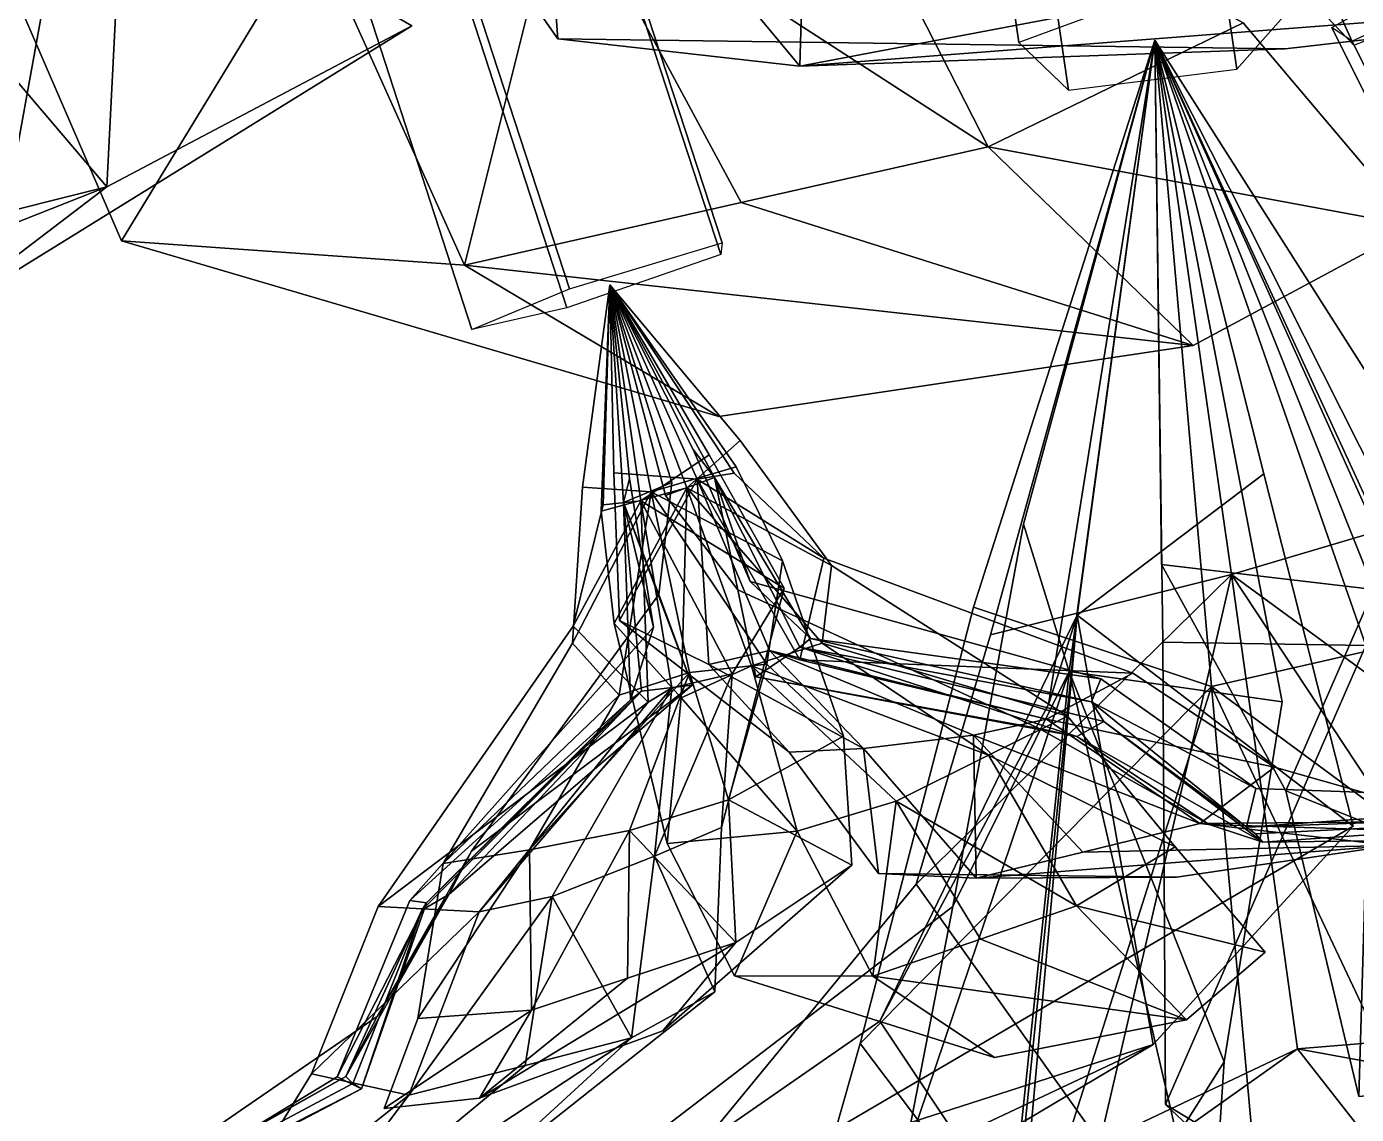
# Model space of a CAD drawing. Header units: metres. Extents: x -488 to 282, y -579 to 399.
# Drawn here: x 29.63 to 54.91, y -515.15 to -494.47 of the extents above; entities that cross this region are included whole.
import ezdxf

# ---------------------------------------------------------------- set-up
doc = ezdxf.new("R2010")
doc.units = ezdxf.units.M

msp = doc.modelspace()

# ---------------------------------------------------------------- linework, layer by layer
at = {"layer": 'coreopsi_1InfInt', "color": 3}
for points in [[(50.631, -485.4841, 54.8873), (54.8668, -494.8214, 57.1528), (57.7904, -493.6795, 56.393), (53.5546, -484.3421, 54.1275)], [(50.1214, -484.9523, 58.03157), (54.3572, -494.2897, 60.2971), (54.8668, -494.8214, 57.1528), (50.631, -485.4841, 54.8873)]]:
    msp.add_3dface(points, dxfattribs=at)
at = {"layer": 'coreopsi_1Pdcel', "color": 3}
for points in [[(49.6819, -484.0777, 60.5067), (51.104, -493.8051, 63.948), (48.4979, -494.7691, 62.3025), (47.1097, -485.2147, 58.9193)], [(51.163, -485.27, 55.6074), (52.6402, -495.2791, 59.1432), (53.683, -494.1061, 62.02787), (52.2057, -484.097, 58.492)], [(47.1097, -485.2147, 58.9193), (48.4979, -494.7691, 62.3025), (49.4419, -495.6748, 59.3499), (48.01986, -485.9473, 55.9087)], [(48.01986, -485.9473, 55.9087), (49.4419, -495.6748, 59.3499), (52.6402, -495.2791, 59.1432), (51.163, -485.27, 55.6074)], [(39.603, -488.9185, 50.6318), (42.8282, -498.8008, 49.9772), (39.9032, -499.8149, 50.8964), (36.5962, -489.6421, 51.5615)], [(36.7253, -489.5714, 46.3082), (39.9505, -499.4536, 45.6537), (42.8572, -498.5787, 46.7556), (39.6824, -488.8751, 47.4036)], [(39.6824, -488.8751, 47.4036), (42.8572, -498.5787, 46.7556), (42.8282, -498.8008, 49.9772), (39.603, -488.9185, 50.6318)], [(34.7909, -490.0516, 48.8491), (38.09791, -500.2245, 48.184), (39.9505, -499.4536, 45.6537), (36.7253, -489.5714, 46.3082)], [(36.5962, -489.6421, 51.5615), (39.9032, -499.8149, 50.8964), (38.09791, -500.2245, 48.184), (34.7909, -490.0516, 48.8491)], [(57.1145, -492.9835, 61.5312), (61.7648, -502.3048, 62.8534), (59.09964, -503.8043, 61.6565), (54.4493, -494.4829, 60.3342)], [(54.8308, -494.7459, 57.1383), (59.4812, -504.0673, 58.4605), (62.3261, -502.7602, 57.6691), (57.6758, -493.4389, 56.3468)], [(54.4493, -494.4829, 60.3342), (59.09964, -503.8043, 61.6565), (59.4812, -504.0673, 58.4605), (54.8308, -494.7459, 57.1383)]]:
    msp.add_3dface(points, dxfattribs=at)
at = {"layer": 'coreopsi_1Petal1', "color": 3}
for points in [[(44.5153, -488.8236, 14.4686), (39.3129, -489.1726, 12.00201), (44.3342, -495.2168, 6.972)], [(44.5153, -488.8236, 14.4686), (44.3342, -495.2168, 6.972), (39.3129, -489.1726, 12.00201)], [(44.5153, -488.8236, 14.4686), (44.3342, -495.2168, 6.972), (49.3948, -494.2649, 9.4955)], [(44.5153, -488.8236, 14.4686), (49.3948, -494.2649, 9.4955), (44.3342, -495.2168, 6.972)], [(35.8089, -489.1042, 9.3448), (39.7277, -494.6983, 3.5963), (39.3129, -489.1726, 12.00201)], [(35.8089, -489.1042, 9.3448), (39.3129, -489.1726, 12.00201), (39.7277, -494.6983, 3.5963)], [(39.3129, -489.1726, 12.00201), (39.7277, -494.6983, 3.5963), (44.3342, -495.2168, 6.972)], [(39.3129, -489.1726, 12.00201), (44.3342, -495.2168, 6.972), (39.7277, -494.6983, 3.5963)], [(39.8276, -491.5163, 46.4624), (44.3883, -489.849, 43.3494), (47.9118, -496.7535, 48.5414)], [(39.8276, -491.5163, 46.4624), (47.9118, -496.7535, 48.5414), (44.3883, -489.849, 43.3494)], [(44.3883, -489.849, 43.3494), (52.7637, -494.3936, 46.5988), (47.9118, -496.7535, 48.5414)], [(44.3883, -489.849, 43.3494), (47.9118, -496.7535, 48.5414), (52.7637, -494.3936, 46.5988)], [(31.1522, -497.5152, 2.3435), (31.4731, -491.2806, 10.4116), (26.697, -492.2815, 11.5668)], [(31.1522, -497.5152, 2.3435), (26.697, -492.2815, 11.5668), (31.4731, -491.2806, 10.4116)], [(31.1522, -497.5152, 2.3435), (36.9529, -494.4511, 1.5192), (31.4731, -491.2806, 10.4116)], [(31.1522, -497.5152, 2.3435), (31.4731, -491.2806, 10.4116), (36.9529, -494.4511, 1.5192)], [(37.9533, -499.0008, 54.9935), (35.06373, -492.5769, 47.6144), (39.8276, -491.5163, 46.4624)], [(37.9533, -499.0008, 54.9935), (39.8276, -491.5163, 46.4624), (35.06373, -492.5769, 47.6144)], [(43.217, -497.8136, 51.659), (37.9533, -499.0008, 54.9935), (39.8276, -491.5163, 46.4624)], [(43.217, -497.8136, 51.659), (39.8276, -491.5163, 46.4624), (37.9533, -499.0008, 54.9935)], [(39.8276, -491.5163, 46.4624), (47.9118, -496.7535, 48.5414), (43.217, -497.8136, 51.659)], [(39.8276, -491.5163, 46.4624), (43.217, -497.8136, 51.659), (47.9118, -496.7535, 48.5414)], [(25.9127, -498.8219, 5.6714), (31.1522, -497.5152, 2.3435), (26.697, -492.2815, 11.5668)], [(25.9127, -498.8219, 5.6714), (26.697, -492.2815, 11.5668), (31.1522, -497.5152, 2.3435)], [(30.2465, -492.3812, 48.8103), (28.9328, -499.6248, 53.8601), (26.9892, -493.5287, 46.08702)], [(30.2465, -492.3812, 48.8103), (26.9892, -493.5287, 46.08702), (28.9328, -499.6248, 53.8601)], [(35.06373, -492.5769, 47.6144), (31.4366, -498.5365, 56.00986), (28.8937, -492.6774, 49.2091)], [(35.06373, -492.5769, 47.6144), (28.8937, -492.6774, 49.2091), (31.4366, -498.5365, 56.00986)], [(37.9533, -499.0008, 54.9935), (31.4366, -498.5365, 56.00986), (35.06373, -492.5769, 47.6144)], [(37.9533, -499.0008, 54.9935), (35.06373, -492.5769, 47.6144), (31.4366, -498.5365, 56.00986)], [(44.3342, -495.2168, 6.972), (53.5615, -494.8877, -7.5169), (63.6664, -493.7216, -8.2911)], [(44.3342, -495.2168, 6.972), (63.6664, -493.7216, -8.2911), (53.5615, -494.8877, -7.5169)], [(49.3948, -494.2649, 9.4955), (44.3342, -495.2168, 6.972), (63.6664, -493.7216, -8.2911)], [(49.3948, -494.2649, 9.4955), (63.6664, -493.7216, -8.2911), (44.3342, -495.2168, 6.972)], [(31.1522, -497.5152, 2.3435), (27.465, -500.3227, -14.3286), (36.9529, -494.4511, 1.5192)], [(31.1522, -497.5152, 2.3435), (36.9529, -494.4511, 1.5192), (27.465, -500.3227, -14.3286)], [(52.7637, -494.3936, 46.5988), (56.03147, -498.2579, 63.6077), (47.9118, -496.7535, 48.5414)], [(52.7637, -494.3936, 46.5988), (47.9118, -496.7535, 48.5414), (56.03147, -498.2579, 63.6077)], [(39.7277, -494.6983, 3.5963), (53.5615, -494.8877, -7.5169), (44.3342, -495.2168, 6.972)], [(39.7277, -494.6983, 3.5963), (44.3342, -495.2168, 6.972), (53.5615, -494.8877, -7.5169)], [(51.08426, -494.7267, 61.3503), (47.6344, -505.5047, 63.3966), (52.1588, -507.0084, 62.00895)], [(51.08426, -494.7267, 61.3503), (52.1588, -507.0084, 62.00895), (47.6344, -505.5047, 63.3966)], [(52.5417, -504.882, 68.2186), (47.9584, -506.0286, 66.5168), (51.08426, -494.7267, 61.3503)], [(52.5417, -504.882, 68.2186), (51.08426, -494.7267, 61.3503), (47.9584, -506.0286, 66.5168)], [(51.08426, -494.7267, 61.3503), (48.5814, -503.9274, 67.7796), (49.4529, -506.7232, 63.7694)], [(51.08426, -494.7267, 61.3503), (49.4529, -506.7232, 63.7694), (48.5814, -503.9274, 67.7796)], [(49.6054, -505.6559, 66.8996), (49.06073, -507.351, 62.2041), (51.08426, -494.7267, 61.3503)], [(49.6054, -505.6559, 66.8996), (51.08426, -494.7267, 61.3503), (49.06073, -507.351, 62.2041)], [(49.4529, -506.7232, 63.7694), (53.5052, -507.3003, 60.8601), (51.08426, -494.7267, 61.3503)], [(49.4529, -506.7232, 63.7694), (51.08426, -494.7267, 61.3503), (53.5052, -507.3003, 60.8601)], [(51.08426, -494.7267, 61.3503), (53.1556, -502.9689, 69.09822), (49.6054, -505.6559, 66.8996)], [(51.08426, -494.7267, 61.3503), (49.6054, -505.6559, 66.8996), (53.1556, -502.9689, 69.09822)], [(52.1588, -507.0084, 62.00895), (56.7539, -505.9656, 63.7456), (51.08426, -494.7267, 61.3503)], [(52.1588, -507.0084, 62.00895), (51.08426, -494.7267, 61.3503), (56.7539, -505.9656, 63.7456)], [(51.08426, -494.7267, 61.3503), (51.2343, -506.1688, 60.2059), (55.0952, -506.2345, 63.3279)], [(51.08426, -494.7267, 61.3503), (55.0952, -506.2345, 63.3279), (51.2343, -506.1688, 60.2059)], [(55.0952, -506.2345, 63.3279), (55.6516, -504.6433, 68.05836), (51.08426, -494.7267, 61.3503)], [(55.0952, -506.2345, 63.3279), (51.08426, -494.7267, 61.3503), (55.6516, -504.6433, 68.05836)], [(51.08426, -494.7267, 61.3503), (55.8085, -505.2102, 61.5245), (55.2476, -505.1672, 66.4582)], [(51.08426, -494.7267, 61.3503), (55.2476, -505.1672, 66.4582), (55.8085, -505.2102, 61.5245)], [(55.2476, -505.1672, 66.4582), (51.207, -504.694, 69.4023), (51.08426, -494.7267, 61.3503)], [(55.2476, -505.1672, 66.4582), (51.08426, -494.7267, 61.3503), (51.207, -504.694, 69.4023)], [(51.08426, -494.7267, 61.3503), (56.7555, -503.633, 65.9075), (52.5417, -504.882, 68.2186)], [(51.08426, -494.7267, 61.3503), (52.5417, -504.882, 68.2186), (56.7555, -503.633, 65.9075)], [(43.217, -497.8136, 51.659), (47.9118, -496.7535, 48.5414), (51.8123, -500.5309, 72.6133)], [(43.217, -497.8136, 51.659), (51.8123, -500.5309, 72.6133), (47.9118, -496.7535, 48.5414)], [(47.9118, -496.7535, 48.5414), (56.03147, -498.2579, 63.6077), (51.8123, -500.5309, 72.6133)], [(47.9118, -496.7535, 48.5414), (51.8123, -500.5309, 72.6133), (56.03147, -498.2579, 63.6077)], [(18.6083, -502.4657, -15.629), (27.465, -500.3227, -14.3286), (31.1522, -497.5152, 2.3435)], [(18.6083, -502.4657, -15.629), (31.1522, -497.5152, 2.3435), (27.465, -500.3227, -14.3286)], [(18.6083, -502.4657, -15.629), (31.1522, -497.5152, 2.3435), (25.9127, -498.8219, 5.6714)], [(18.6083, -502.4657, -15.629), (25.9127, -498.8219, 5.6714), (31.1522, -497.5152, 2.3435)], [(51.8123, -500.5309, 72.6133), (37.9533, -499.0008, 54.9935), (43.217, -497.8136, 51.659)], [(51.8123, -500.5309, 72.6133), (43.217, -497.8136, 51.659), (37.9533, -499.0008, 54.9935)], [(37.9533, -499.0008, 54.9935), (42.7937, -501.8761, 71.3564), (31.4366, -498.5365, 56.00986)], [(37.9533, -499.0008, 54.9935), (31.4366, -498.5365, 56.00986), (42.7937, -501.8761, 71.3564)], [(51.8123, -500.5309, 72.6133), (42.7937, -501.8761, 71.3564), (37.9533, -499.0008, 54.9935)], [(51.8123, -500.5309, 72.6133), (37.9533, -499.0008, 54.9935), (42.7937, -501.8761, 71.3564)], [(40.7184, -499.3778, 48.2999), (40.2007, -503.2233, 48.2274), (41.5037, -503.3125, 47.1776)], [(40.7184, -499.3778, 48.2999), (41.5037, -503.3125, 47.1776), (40.2007, -503.2233, 48.2274)], [(42.1813, -503.2374, 48.8672), (40.5512, -503.6779, 48.7235), (40.7184, -499.3778, 48.2999)], [(42.1813, -503.2374, 48.8672), (40.7184, -499.3778, 48.2999), (40.5512, -503.6779, 48.7235)], [(41.3071, -503.4798, 48.7304), (40.5948, -503.5565, 47.1946), (40.7184, -499.3778, 48.2999)], [(41.3071, -503.4798, 48.7304), (40.7184, -499.3778, 48.2999), (40.5948, -503.5565, 47.1946)], [(40.7184, -499.3778, 48.2999), (43.1981, -502.3346, 47.888), (42.1813, -503.2374, 48.8672)], [(40.7184, -499.3778, 48.2999), (42.1813, -503.2374, 48.8672), (43.1981, -502.3346, 47.888)], [(40.7184, -499.3778, 48.2999), (42.6061, -502.6081, 49.3309), (41.3071, -503.4798, 48.7304)], [(40.7184, -499.3778, 48.2999), (41.3071, -503.4798, 48.7304), (42.6061, -502.6081, 49.3309)], [(40.7184, -499.3778, 48.2999), (41.09453, -503.0549, 49.4826), (40.9759, -503.5145, 47.8755)], [(40.7184, -499.3778, 48.2999), (40.9759, -503.5145, 47.8755), (41.09453, -503.0549, 49.4826)], [(40.9759, -503.5145, 47.8755), (41.8985, -503.1315, 46.5066), (40.7184, -499.3778, 48.2999)], [(40.9759, -503.5145, 47.8755), (40.7184, -499.3778, 48.2999), (41.8985, -503.1315, 46.5066)], [(41.5037, -503.3125, 47.1776), (43.1235, -502.8364, 47.3238), (40.7184, -499.3778, 48.2999)], [(41.5037, -503.3125, 47.1776), (40.7184, -499.3778, 48.2999), (43.1235, -502.8364, 47.3238)], [(40.7184, -499.3778, 48.2999), (40.7928, -502.9498, 46.7844), (42.3779, -503.0701, 47.3144)], [(40.7184, -499.3778, 48.2999), (42.3779, -503.0701, 47.3144), (40.7928, -502.9498, 46.7844)], [(42.3779, -503.0701, 47.3144), (43.08001, -502.9578, 48.8526), (40.7184, -499.3778, 48.2999)], [(42.3779, -503.0701, 47.3144), (40.7184, -499.3778, 48.2999), (43.08001, -502.9578, 48.8526)], [(40.7184, -499.3778, 48.2999), (42.3044, -502.503, 46.6328), (42.7091, -503.0355, 48.1692)], [(40.7184, -499.3778, 48.2999), (42.7091, -503.0355, 48.1692), (42.3044, -502.503, 46.6328)], [(42.7091, -503.0355, 48.1692), (41.7762, -503.3828, 49.5407), (40.7184, -499.3778, 48.2999)], [(42.7091, -503.0355, 48.1692), (40.7184, -499.3778, 48.2999), (41.7762, -503.3828, 49.5407)], [(43.1981, -502.3346, 47.888), (44.9319, -504.7111, 47.4972), (42.1813, -503.2374, 48.8672)], [(43.1981, -502.3346, 47.888), (42.1813, -503.2374, 48.8672), (44.9319, -504.7111, 47.4972)], [(42.6061, -502.6081, 49.3309), (44.03587, -505.1418, 49.9163), (41.3071, -503.4798, 48.7304)], [(42.6061, -502.6081, 49.3309), (41.3071, -503.4798, 48.7304), (44.03587, -505.1418, 49.9163)], [(42.3044, -502.503, 46.6328), (43.3876, -505.0127, 45.4776), (42.7091, -503.0355, 48.1692)], [(42.3044, -502.503, 46.6328), (42.7091, -503.0355, 48.1692), (43.3876, -505.0127, 45.4776)], [(41.5037, -503.3125, 47.1776), (44.00335, -504.6229, 46.01467), (43.1235, -502.8364, 47.3238)], [(41.5037, -503.3125, 47.1776), (43.1235, -502.8364, 47.3238), (44.00335, -504.6229, 46.01467)], [(40.7928, -502.9498, 46.7844), (40.9026, -505.7538, 45.819), (42.3779, -503.0701, 47.3144)], [(40.7928, -502.9498, 46.7844), (42.3779, -503.0701, 47.3144), (40.9026, -505.7538, 45.819)], [(42.3779, -503.0701, 47.3144), (40.9026, -505.7538, 45.819), (42.6024, -506.5912, 45.6022)], [(42.3779, -503.0701, 47.3144), (42.6024, -506.5912, 45.6022), (40.9026, -505.7538, 45.819)], [(41.09453, -503.0549, 49.4826), (41.5509, -505.8829, 50.2577), (40.9759, -503.5145, 47.8755)], [(41.09453, -503.0549, 49.4826), (40.9759, -503.5145, 47.8755), (41.5509, -505.8829, 50.2577)], [(40.9759, -503.5145, 47.8755), (41.6538, -505.2615, 45.466), (41.8985, -503.1315, 46.5066)], [(40.9759, -503.5145, 47.8755), (41.8985, -503.1315, 46.5066), (41.6538, -505.2615, 45.466)], [(42.7091, -503.0355, 48.1692), (43.1519, -505.1737, 50.3021), (41.7762, -503.3828, 49.5407)], [(42.7091, -503.0355, 48.1692), (41.7762, -503.3828, 49.5407), (43.1519, -505.1737, 50.3021)], [(42.3779, -503.0701, 47.3144), (44.7862, -504.5698, 48.4406), (43.08001, -502.9578, 48.8526)], [(42.3779, -503.0701, 47.3144), (43.08001, -502.9578, 48.8526), (44.7862, -504.5698, 48.4406)], [(42.3779, -503.0701, 47.3144), (42.6024, -506.5912, 45.6022), (43.7549, -506.3263, 46.5504)], [(42.3779, -503.0701, 47.3144), (43.7549, -506.3263, 46.5504), (42.6024, -506.5912, 45.6022)], [(43.7549, -506.3263, 46.5504), (44.331, -506.5016, 47.9182), (42.3779, -503.0701, 47.3144)], [(43.7549, -506.3263, 46.5504), (42.3779, -503.0701, 47.3144), (44.331, -506.5016, 47.9182)], [(44.331, -506.5016, 47.9182), (44.7862, -504.5698, 48.4406), (42.3779, -503.0701, 47.3144)], [(44.331, -506.5016, 47.9182), (42.3779, -503.0701, 47.3144), (44.7862, -504.5698, 48.4406)], [(42.7091, -503.0355, 48.1692), (44.537, -506.1002, 46.5425), (44.3299, -506.2661, 48.03483)], [(42.7091, -503.0355, 48.1692), (44.3299, -506.2661, 48.03483), (44.537, -506.1002, 46.5425)], [(42.7091, -503.0355, 48.1692), (43.3876, -505.0127, 45.4776), (44.537, -506.1002, 46.5425)], [(42.7091, -503.0355, 48.1692), (44.537, -506.1002, 46.5425), (43.3876, -505.0127, 45.4776)], [(44.3299, -506.2661, 48.03483), (43.4955, -506.8295, 49.1393), (42.7091, -503.0355, 48.1692)], [(44.3299, -506.2661, 48.03483), (42.7091, -503.0355, 48.1692), (43.4955, -506.8295, 49.1393)], [(43.4955, -506.8295, 49.1393), (43.1519, -505.1737, 50.3021), (42.7091, -503.0355, 48.1692)], [(43.4955, -506.8295, 49.1393), (42.7091, -503.0355, 48.1692), (43.1519, -505.1737, 50.3021)], [(53.1556, -502.9689, 69.09822), (54.8526, -509.6646, 74.5409), (49.6054, -505.6559, 66.8996)], [(53.1556, -502.9689, 69.09822), (49.6054, -505.6559, 66.8996), (54.8526, -509.6646, 74.5409)], [(40.2007, -503.2233, 48.2274), (40.00658, -506.1845, 48.2381), (41.5037, -503.3125, 47.1776)], [(40.2007, -503.2233, 48.2274), (41.5037, -503.3125, 47.1776), (40.00658, -506.1845, 48.2381)], [(41.5037, -503.3125, 47.1776), (40.00658, -506.1845, 48.2381), (40.8938, -507.1743, 46.8705)], [(41.5037, -503.3125, 47.1776), (40.8938, -507.1743, 46.8705), (40.00658, -506.1845, 48.2381)], [(42.1813, -503.2374, 48.8672), (40.8024, -505.8123, 49.7535), (40.5512, -503.6779, 48.7235)], [(42.1813, -503.2374, 48.8672), (40.5512, -503.6779, 48.7235), (40.8024, -505.8123, 49.7535)], [(42.07484, -507.2285, 48.987), (40.8024, -505.8123, 49.7535), (42.1813, -503.2374, 48.8672)], [(42.07484, -507.2285, 48.987), (42.1813, -503.2374, 48.8672), (40.8024, -505.8123, 49.7535)], [(41.5037, -503.3125, 47.1776), (40.8938, -507.1743, 46.8705), (42.237, -506.7472, 46.3129)], [(41.5037, -503.3125, 47.1776), (42.237, -506.7472, 46.3129), (40.8938, -507.1743, 46.8705)], [(42.237, -506.7472, 46.3129), (43.705, -506.584, 46.5406), (41.5037, -503.3125, 47.1776)], [(42.237, -506.7472, 46.3129), (41.5037, -503.3125, 47.1776), (43.705, -506.584, 46.5406)], [(43.705, -506.584, 46.5406), (44.00335, -504.6229, 46.01467), (41.5037, -503.3125, 47.1776)], [(43.705, -506.584, 46.5406), (41.5037, -503.3125, 47.1776), (44.00335, -504.6229, 46.01467)], [(43.4135, -506.6168, 49.2467), (42.07484, -507.2285, 48.987), (42.1813, -503.2374, 48.8672)], [(43.4135, -506.6168, 49.2467), (42.1813, -503.2374, 48.8672), (42.07484, -507.2285, 48.987)], [(42.1813, -503.2374, 48.8672), (44.7566, -506.1897, 48.6891), (43.4135, -506.6168, 49.2467)], [(42.1813, -503.2374, 48.8672), (43.4135, -506.6168, 49.2467), (44.7566, -506.1897, 48.6891)], [(42.1813, -503.2374, 48.8672), (44.9319, -504.7111, 47.4972), (44.7566, -506.1897, 48.6891)], [(42.1813, -503.2374, 48.8672), (44.7566, -506.1897, 48.6891), (44.9319, -504.7111, 47.4972)], [(41.3071, -503.4798, 48.7304), (40.01948, -505.8654, 47.3275), (40.5948, -503.5565, 47.1946)], [(41.3071, -503.4798, 48.7304), (40.5948, -503.5565, 47.1946), (40.01948, -505.8654, 47.3275)], [(41.4487, -507.3109, 47.6094), (40.01948, -505.8654, 47.3275), (41.3071, -503.4798, 48.7304)], [(41.4487, -507.3109, 47.6094), (41.3071, -503.4798, 48.7304), (40.01948, -505.8654, 47.3275)], [(40.9759, -503.5145, 47.8755), (41.1134, -507.2638, 49.01711), (41.3205, -507.0978, 47.5248)], [(40.9759, -503.5145, 47.8755), (41.3205, -507.0978, 47.5248), (41.1134, -507.2638, 49.01711)], [(40.9759, -503.5145, 47.8755), (41.5509, -505.8829, 50.2577), (41.1134, -507.2638, 49.01711)], [(40.9759, -503.5145, 47.8755), (41.1134, -507.2638, 49.01711), (41.5509, -505.8829, 50.2577)], [(41.3205, -507.0978, 47.5248), (42.2843, -506.983, 46.3883), (40.9759, -503.5145, 47.8755)], [(41.3205, -507.0978, 47.5248), (40.9759, -503.5145, 47.8755), (42.2843, -506.983, 46.3883)], [(42.2843, -506.983, 46.3883), (41.6538, -505.2615, 45.466), (40.9759, -503.5145, 47.8755)], [(42.2843, -506.983, 46.3883), (40.9759, -503.5145, 47.8755), (41.6538, -505.2615, 45.466)], [(41.3071, -503.4798, 48.7304), (43.04805, -506.7728, 49.9573), (41.8955, -507.0377, 49.00918)], [(41.3071, -503.4798, 48.7304), (41.8955, -507.0377, 49.00918), (43.04805, -506.7728, 49.9573)], [(41.3071, -503.4798, 48.7304), (44.03587, -505.1418, 49.9163), (43.04805, -506.7728, 49.9573)], [(41.3071, -503.4798, 48.7304), (43.04805, -506.7728, 49.9573), (44.03587, -505.1418, 49.9163)], [(41.8955, -507.0377, 49.00918), (41.4487, -507.3109, 47.6094), (41.3071, -503.4798, 48.7304)], [(41.8955, -507.0377, 49.00918), (41.3071, -503.4798, 48.7304), (41.4487, -507.3109, 47.6094)], [(56.7555, -503.633, 65.9075), (60.657, -510.8229, 69.1353), (52.5417, -504.882, 68.2186)], [(56.7555, -503.633, 65.9075), (52.5417, -504.882, 68.2186), (60.657, -510.8229, 69.1353)], [(48.5814, -503.9274, 67.7796), (47.239, -511.1911, 72.5517), (49.4529, -506.7232, 63.7694)], [(48.5814, -503.9274, 67.7796), (49.4529, -506.7232, 63.7694), (47.239, -511.1911, 72.5517)], [(43.705, -506.584, 46.5406), (45.1637, -507.9531, 40.07886), (44.00335, -504.6229, 46.01467)], [(43.705, -506.584, 46.5406), (44.00335, -504.6229, 46.01467), (45.1637, -507.9531, 40.07886)], [(44.331, -506.5016, 47.9182), (50.6606, -506.7569, 45.5459), (44.7862, -504.5698, 48.4406)], [(44.331, -506.5016, 47.9182), (44.7862, -504.5698, 48.4406), (50.6606, -506.7569, 45.5459)], [(44.9319, -504.7111, 47.4972), (49.4198, -507.5739, 51.9946), (44.7566, -506.1897, 48.6891)], [(44.9319, -504.7111, 47.4972), (44.7566, -506.1897, 48.6891), (49.4198, -507.5739, 51.9946)], [(52.5417, -504.882, 68.2186), (46.5412, -510.7719, 71.5535), (47.9584, -506.0286, 66.5168)], [(52.5417, -504.882, 68.2186), (47.9584, -506.0286, 66.5168), (46.5412, -510.7719, 71.5535)], [(50.03669, -515.6823, 72.3632), (46.5412, -510.7719, 71.5535), (52.5417, -504.882, 68.2186)], [(50.03669, -515.6823, 72.3632), (52.5417, -504.882, 68.2186), (46.5412, -510.7719, 71.5535)], [(53.7962, -513.8976, 73.878), (50.03669, -515.6823, 72.3632), (52.5417, -504.882, 68.2186)], [(53.7962, -513.8976, 73.878), (52.5417, -504.882, 68.2186), (50.03669, -515.6823, 72.3632)], [(55.2476, -505.1672, 66.4582), (53.5701, -508.9972, 74.4791), (51.207, -504.694, 69.4023)], [(55.2476, -505.1672, 66.4582), (51.207, -504.694, 69.4023), (53.5701, -508.9972, 74.4791)], [(52.5417, -504.882, 68.2186), (58.2547, -513.529, 73.4768), (53.7962, -513.8976, 73.878)], [(52.5417, -504.882, 68.2186), (53.7962, -513.8976, 73.878), (58.2547, -513.529, 73.4768)], [(52.5417, -504.882, 68.2186), (60.657, -510.8229, 69.1353), (58.2547, -513.529, 73.4768)], [(52.5417, -504.882, 68.2186), (58.2547, -513.529, 73.4768), (60.657, -510.8229, 69.1353)], [(44.03587, -505.1418, 49.9163), (42.8425, -509.6894, 55.06027), (43.04805, -506.7728, 49.9573)], [(44.03587, -505.1418, 49.9163), (43.04805, -506.7728, 49.9573), (42.8425, -509.6894, 55.06027)], [(43.4955, -506.8295, 49.1393), (48.8812, -507.809, 53.1131), (43.1519, -505.1737, 50.3021)], [(43.4955, -506.8295, 49.1393), (43.1519, -505.1737, 50.3021), (48.8812, -507.809, 53.1131)], [(43.3876, -505.0127, 45.4776), (50.05445, -506.8684, 44.6567), (44.537, -506.1002, 46.5425)], [(43.3876, -505.0127, 45.4776), (44.537, -506.1002, 46.5425), (50.05445, -506.8684, 44.6567)], [(54.9616, -514.8039, 73.325), (53.5701, -508.9972, 74.4791), (55.2476, -505.1672, 66.4582)], [(54.9616, -514.8039, 73.325), (55.2476, -505.1672, 66.4582), (53.5701, -508.9972, 74.4791)], [(42.2843, -506.983, 46.3883), (38.09129, -510.1384, 42.1201), (41.6538, -505.2615, 45.466)], [(42.2843, -506.983, 46.3883), (41.6538, -505.2615, 45.466), (38.09129, -510.1384, 42.1201)], [(47.6344, -505.5047, 63.3966), (45.4805, -513.8008, 65.3639), (52.1588, -507.0084, 62.00895)], [(47.6344, -505.5047, 63.3966), (52.1588, -507.0084, 62.00895), (45.4805, -513.8008, 65.3639)], [(49.6054, -505.6559, 66.8996), (45.8551, -513.372, 64.03359), (49.06073, -507.351, 62.2041)], [(49.6054, -505.6559, 66.8996), (49.06073, -507.351, 62.2041), (45.8551, -513.372, 64.03359)], [(48.5486, -517.4186, 67.6883), (45.8551, -513.372, 64.03359), (49.6054, -505.6559, 66.8996)], [(48.5486, -517.4186, 67.6883), (49.6054, -505.6559, 66.8996), (45.8551, -513.372, 64.03359)], [(48.6248, -515.2605, 71.5549), (48.5486, -517.4186, 67.6883), (49.6054, -505.6559, 66.8996)], [(48.6248, -515.2605, 71.5549), (49.6054, -505.6559, 66.8996), (48.5486, -517.4186, 67.6883)], [(49.6054, -505.6559, 66.8996), (51.05001, -513.8149, 75.04827), (48.6248, -515.2605, 71.5549)], [(49.6054, -505.6559, 66.8996), (48.6248, -515.2605, 71.5549), (51.05001, -513.8149, 75.04827)], [(49.6054, -505.6559, 66.8996), (54.8526, -509.6646, 74.5409), (51.05001, -513.8149, 75.04827)], [(49.6054, -505.6559, 66.8996), (51.05001, -513.8149, 75.04827), (54.8526, -509.6646, 74.5409)], [(41.4487, -507.3109, 47.6094), (36.3118, -511.1905, 49.6873), (40.01948, -505.8654, 47.3275)], [(41.4487, -507.3109, 47.6094), (40.01948, -505.8654, 47.3275), (36.3118, -511.1905, 49.6873)], [(41.5509, -505.8829, 50.2577), (36.918, -511.0789, 50.5765), (41.1134, -507.2638, 49.01711)], [(41.5509, -505.8829, 50.2577), (41.1134, -507.2638, 49.01711), (36.918, -511.0789, 50.5765)], [(42.07484, -507.2285, 48.987), (41.8087, -509.9943, 55.1544), (40.8024, -505.8123, 49.7535)], [(42.07484, -507.2285, 48.987), (40.8024, -505.8123, 49.7535), (41.8087, -509.9943, 55.1544)], [(40.9026, -505.7538, 45.819), (44.1299, -508.258, 40.173), (42.6024, -506.5912, 45.6022)], [(40.9026, -505.7538, 45.819), (42.6024, -506.5912, 45.6022), (44.1299, -508.258, 40.173)], [(40.00658, -506.1845, 48.2381), (37.5526, -510.3734, 43.2386), (40.8938, -507.1743, 46.8705)], [(40.00658, -506.1845, 48.2381), (40.8938, -507.1743, 46.8705), (37.5526, -510.3734, 43.2386)], [(44.7566, -506.1897, 48.6891), (47.9204, -508.3146, 52.6222), (43.4135, -506.6168, 49.2467)], [(44.7566, -506.1897, 48.6891), (43.4135, -506.6168, 49.2467), (47.9204, -508.3146, 52.6222)], [(44.537, -506.1002, 46.5425), (49.8768, -507.3058, 46.3795), (44.3299, -506.2661, 48.03483)], [(44.537, -506.1002, 46.5425), (44.3299, -506.2661, 48.03483), (49.8768, -507.3058, 46.3795)], [(44.537, -506.1002, 46.5425), (50.05445, -506.8684, 44.6567), (49.8768, -507.3058, 46.3795)], [(44.537, -506.1002, 46.5425), (49.8768, -507.3058, 46.3795), (50.05445, -506.8684, 44.6567)], [(44.7566, -506.1897, 48.6891), (49.4198, -507.5739, 51.9946), (47.9204, -508.3146, 52.6222)], [(44.7566, -506.1897, 48.6891), (47.9204, -508.3146, 52.6222), (49.4198, -507.5739, 51.9946)], [(51.2343, -506.1688, 60.2059), (51.2849, -514.9592, 59.9583), (55.0952, -506.2345, 63.3279)], [(51.2343, -506.1688, 60.2059), (55.0952, -506.2345, 63.3279), (51.2849, -514.9592, 59.9583)], [(52.1588, -507.0084, 62.00895), (59.4293, -512.3716, 62.4492), (56.7539, -505.9656, 63.7456)], [(52.1588, -507.0084, 62.00895), (56.7539, -505.9656, 63.7456), (59.4293, -512.3716, 62.4492)], [(42.6024, -506.5912, 45.6022), (45.5407, -508.1924, 41.2667), (43.7549, -506.3263, 46.5504)], [(42.6024, -506.5912, 45.6022), (43.7549, -506.3263, 46.5504), (45.5407, -508.1924, 41.2667)], [(44.3299, -506.2661, 48.03483), (49.596, -507.9593, 50.6297), (43.4955, -506.8295, 49.1393)], [(44.3299, -506.2661, 48.03483), (43.4955, -506.8295, 49.1393), (49.596, -507.9593, 50.6297)], [(43.7549, -506.3263, 46.5504), (45.5407, -508.1924, 41.2667), (47.6358, -507.9369, 42.2832)], [(43.7549, -506.3263, 46.5504), (47.6358, -507.9369, 42.2832), (45.5407, -508.1924, 41.2667)], [(43.7549, -506.3263, 46.5504), (49.02236, -507.6345, 43.7441), (44.331, -506.5016, 47.9182)], [(43.7549, -506.3263, 46.5504), (44.331, -506.5016, 47.9182), (49.02236, -507.6345, 43.7441)], [(47.6358, -507.9369, 42.2832), (49.02236, -507.6345, 43.7441), (43.7549, -506.3263, 46.5504)], [(47.6358, -507.9369, 42.2832), (43.7549, -506.3263, 46.5504), (49.02236, -507.6345, 43.7441)], [(44.3299, -506.2661, 48.03483), (49.8768, -507.3058, 46.3795), (50.114, -507.6776, 48.6803)], [(44.3299, -506.2661, 48.03483), (50.114, -507.6776, 48.6803), (49.8768, -507.3058, 46.3795)], [(50.114, -507.6776, 48.6803), (49.596, -507.9593, 50.6297), (44.3299, -506.2661, 48.03483)], [(50.114, -507.6776, 48.6803), (44.3299, -506.2661, 48.03483), (49.596, -507.9593, 50.6297)], [(55.0952, -506.2345, 63.3279), (51.2849, -514.9592, 59.9583), (55.8681, -517.7252, 61.7712)], [(55.0952, -506.2345, 63.3279), (55.8681, -517.7252, 61.7712), (51.2849, -514.9592, 59.9583)], [(43.4135, -506.6168, 49.2467), (44.2779, -509.7626, 54.4128), (42.07484, -507.2285, 48.987)], [(43.4135, -506.6168, 49.2467), (42.07484, -507.2285, 48.987), (44.2779, -509.7626, 54.4128)], [(42.237, -506.7472, 46.3129), (42.9772, -509.165, 40.7506), (43.705, -506.584, 46.5406)], [(42.237, -506.7472, 46.3129), (43.705, -506.584, 46.5406), (42.9772, -509.165, 40.7506)], [(42.6024, -506.5912, 45.6022), (44.1299, -508.258, 40.173), (45.5407, -508.1924, 41.2667)], [(42.6024, -506.5912, 45.6022), (45.5407, -508.1924, 41.2667), (44.1299, -508.258, 40.173)], [(42.9772, -509.165, 40.7506), (45.1637, -507.9531, 40.07886), (43.705, -506.584, 46.5406)], [(42.9772, -509.165, 40.7506), (43.705, -506.584, 46.5406), (45.1637, -507.9531, 40.07886)], [(43.4135, -506.6168, 49.2467), (47.9204, -508.3146, 52.6222), (46.1644, -509.1887, 53.9031)], [(43.4135, -506.6168, 49.2467), (46.1644, -509.1887, 53.9031), (47.9204, -508.3146, 52.6222)], [(46.1644, -509.1887, 53.9031), (44.2779, -509.7626, 54.4128), (43.4135, -506.6168, 49.2467)], [(46.1644, -509.1887, 53.9031), (43.4135, -506.6168, 49.2467), (44.2779, -509.7626, 54.4128)], [(49.02236, -507.6345, 43.7441), (50.6606, -506.7569, 45.5459), (44.331, -506.5016, 47.9182)], [(49.02236, -507.6345, 43.7441), (44.331, -506.5016, 47.9182), (50.6606, -506.7569, 45.5459)], [(40.8938, -507.1743, 46.8705), (39.1917, -510.1169, 42.5766), (42.237, -506.7472, 46.3129)], [(40.8938, -507.1743, 46.8705), (42.237, -506.7472, 46.3129), (39.1917, -510.1169, 42.5766)], [(42.237, -506.7472, 46.3129), (39.1917, -510.1169, 42.5766), (41.0942, -509.7508, 41.2594)], [(42.237, -506.7472, 46.3129), (41.0942, -509.7508, 41.2594), (39.1917, -510.1169, 42.5766)], [(41.0942, -509.7508, 41.2594), (42.9772, -509.165, 40.7506), (42.237, -506.7472, 46.3129)], [(41.0942, -509.7508, 41.2594), (42.237, -506.7472, 46.3129), (42.9772, -509.165, 40.7506)], [(43.04805, -506.7728, 49.9573), (41.5714, -510.2391, 53.932), (41.8955, -507.0377, 49.00918)], [(43.04805, -506.7728, 49.9573), (41.8955, -507.0377, 49.00918), (41.5714, -510.2391, 53.932)], [(43.04805, -506.7728, 49.9573), (42.8425, -509.6894, 55.06027), (41.5714, -510.2391, 53.932)], [(43.04805, -506.7728, 49.9573), (41.5714, -510.2391, 53.932), (42.8425, -509.6894, 55.06027)], [(49.596, -507.9593, 50.6297), (48.8812, -507.809, 53.1131), (43.4955, -506.8295, 49.1393)], [(49.596, -507.9593, 50.6297), (43.4955, -506.8295, 49.1393), (48.8812, -507.809, 53.1131)], [(49.4529, -506.7232, 63.7694), (46.2886, -516.0837, 69.8868), (48.3563, -517.1402, 66.04205)], [(49.4529, -506.7232, 63.7694), (48.3563, -517.1402, 66.04205), (46.2886, -516.0837, 69.8868)], [(49.4529, -506.7232, 63.7694), (47.239, -511.1911, 72.5517), (46.2886, -516.0837, 69.8868)], [(49.4529, -506.7232, 63.7694), (46.2886, -516.0837, 69.8868), (47.239, -511.1911, 72.5517)], [(48.3563, -517.1402, 66.04205), (52.1274, -518.2511, 64.00275), (49.4529, -506.7232, 63.7694)], [(48.3563, -517.1402, 66.04205), (49.4529, -506.7232, 63.7694), (52.1274, -518.2511, 64.00275)], [(49.02236, -507.6345, 43.7441), (53.3581, -508.5441, 43.5741), (50.6606, -506.7569, 45.5459)], [(49.02236, -507.6345, 43.7441), (50.6606, -506.7569, 45.5459), (53.3581, -508.5441, 43.5741)], [(49.4529, -506.7232, 63.7694), (52.4004, -514.1464, 59.5235), (53.5052, -507.3003, 60.8601)], [(49.4529, -506.7232, 63.7694), (53.5052, -507.3003, 60.8601), (52.4004, -514.1464, 59.5235)], [(52.1274, -518.2511, 64.00275), (52.4004, -514.1464, 59.5235), (49.4529, -506.7232, 63.7694)], [(52.1274, -518.2511, 64.00275), (49.4529, -506.7232, 63.7694), (52.4004, -514.1464, 59.5235)], [(50.05445, -506.8684, 44.6567), (53.00421, -508.9499, 44.3213), (49.8768, -507.3058, 46.3795)], [(50.05445, -506.8684, 44.6567), (49.8768, -507.3058, 46.3795), (53.00421, -508.9499, 44.3213)], [(41.3205, -507.0978, 47.5248), (37.2353, -511.1257, 48.8192), (37.1445, -511.2619, 46.4822)], [(41.3205, -507.0978, 47.5248), (37.1445, -511.2619, 46.4822), (37.2353, -511.1257, 48.8192)], [(37.1445, -511.2619, 46.4822), (37.6591, -510.9683, 44.5336), (41.3205, -507.0978, 47.5248)], [(37.1445, -511.2619, 46.4822), (41.3205, -507.0978, 47.5248), (37.6591, -510.9683, 44.5336)], [(41.1134, -507.2638, 49.01711), (37.2353, -511.1257, 48.8192), (41.3205, -507.0978, 47.5248)], [(41.1134, -507.2638, 49.01711), (41.3205, -507.0978, 47.5248), (37.2353, -511.1257, 48.8192)], [(40.8938, -507.1743, 46.8705), (37.5526, -510.3734, 43.2386), (39.1917, -510.1169, 42.5766)], [(40.8938, -507.1743, 46.8705), (39.1917, -510.1169, 42.5766), (37.5526, -510.3734, 43.2386)], [(41.3205, -507.0978, 47.5248), (37.6591, -510.9683, 44.5336), (42.2843, -506.983, 46.3883)], [(41.3205, -507.0978, 47.5248), (42.2843, -506.983, 46.3883), (37.6591, -510.9683, 44.5336)], [(37.6591, -510.9683, 44.5336), (38.09129, -510.1384, 42.1201), (42.2843, -506.983, 46.3883)], [(37.6591, -510.9683, 44.5336), (42.2843, -506.983, 46.3883), (38.09129, -510.1384, 42.1201)], [(41.8955, -507.0377, 49.00918), (38.2328, -511.2931, 51.4193), (41.4487, -507.3109, 47.6094)], [(41.8955, -507.0377, 49.00918), (41.4487, -507.3109, 47.6094), (38.2328, -511.2931, 51.4193)], [(39.6227, -511.0026, 52.8794), (38.2328, -511.2931, 51.4193), (41.8955, -507.0377, 49.00918)], [(39.6227, -511.0026, 52.8794), (41.8955, -507.0377, 49.00918), (38.2328, -511.2931, 51.4193)], [(41.8955, -507.0377, 49.00918), (41.5714, -510.2391, 53.932), (39.6227, -511.0026, 52.8794)], [(41.8955, -507.0377, 49.00918), (39.6227, -511.0026, 52.8794), (41.5714, -510.2391, 53.932)], [(52.1588, -507.0084, 62.00895), (45.4805, -513.8008, 65.3639), (48.6634, -518.0111, 63.3426)], [(52.1588, -507.0084, 62.00895), (48.6634, -518.0111, 63.3426), (45.4805, -513.8008, 65.3639)], [(52.1588, -507.0084, 62.00895), (48.6634, -518.0111, 63.3426), (53.1219, -517.6425, 62.9415)], [(52.1588, -507.0084, 62.00895), (53.1219, -517.6425, 62.9415), (48.6634, -518.0111, 63.3426)], [(53.1219, -517.6425, 62.9415), (57.05244, -517.3727, 64.9644), (52.1588, -507.0084, 62.00895)], [(53.1219, -517.6425, 62.9415), (52.1588, -507.0084, 62.00895), (57.05244, -517.3727, 64.9644)], [(57.05244, -517.3727, 64.9644), (59.4293, -512.3716, 62.4492), (52.1588, -507.0084, 62.00895)], [(57.05244, -517.3727, 64.9644), (52.1588, -507.0084, 62.00895), (59.4293, -512.3716, 62.4492)], [(38.2328, -511.2931, 51.4193), (36.3118, -511.1905, 49.6873), (41.4487, -507.3109, 47.6094)], [(38.2328, -511.2931, 51.4193), (41.4487, -507.3109, 47.6094), (36.3118, -511.1905, 49.6873)], [(41.1134, -507.2638, 49.01711), (36.918, -511.0789, 50.5765), (37.2353, -511.1257, 48.8192)], [(41.1134, -507.2638, 49.01711), (37.2353, -511.1257, 48.8192), (36.918, -511.0789, 50.5765)], [(44.2779, -509.7626, 54.4128), (41.8087, -509.9943, 55.1544), (42.07484, -507.2285, 48.987)], [(44.2779, -509.7626, 54.4128), (42.07484, -507.2285, 48.987), (41.8087, -509.9943, 55.1544)], [(49.8768, -507.3058, 46.3795), (53.00421, -508.9499, 44.3213), (52.8215, -509.6863, 46.5233)], [(49.8768, -507.3058, 46.3795), (52.8215, -509.6863, 46.5233), (53.00421, -508.9499, 44.3213)], [(50.114, -507.6776, 48.6803), (49.8768, -507.3058, 46.3795), (52.8215, -509.6863, 46.5233)], [(50.114, -507.6776, 48.6803), (52.8215, -509.6863, 46.5233), (49.8768, -507.3058, 46.3795)], [(51.9362, -509.6143, 41.5632), (49.02236, -507.6345, 43.7441), (47.6358, -507.9369, 42.2832)], [(51.9362, -509.6143, 41.5632), (47.6358, -507.9369, 42.2832), (49.02236, -507.6345, 43.7441)], [(49.4198, -507.5739, 51.9946), (51.471, -510.0571, 53.6599), (47.9204, -508.3146, 52.6222)], [(49.4198, -507.5739, 51.9946), (47.9204, -508.3146, 52.6222), (51.471, -510.0571, 53.6599)], [(51.9362, -509.6143, 41.5632), (53.3581, -508.5441, 43.5741), (49.02236, -507.6345, 43.7441)], [(51.9362, -509.6143, 41.5632), (49.02236, -507.6345, 43.7441), (53.3581, -508.5441, 43.5741)], [(53.1336, -509.9701, 51.4101), (49.596, -507.9593, 50.6297), (50.114, -507.6776, 48.6803)], [(53.1336, -509.9701, 51.4101), (50.114, -507.6776, 48.6803), (49.596, -507.9593, 50.6297)], [(50.114, -507.6776, 48.6803), (52.8215, -509.6863, 46.5233), (52.9948, -509.8144, 48.8423)], [(50.114, -507.6776, 48.6803), (52.9948, -509.8144, 48.8423), (52.8215, -509.6863, 46.5233)], [(52.9948, -509.8144, 48.8423), (53.1336, -509.9701, 51.4101), (50.114, -507.6776, 48.6803)], [(52.9948, -509.8144, 48.8423), (50.114, -507.6776, 48.6803), (53.1336, -509.9701, 51.4101)], [(42.9772, -509.165, 40.7506), (45.3185, -510.4089, 37.1972), (45.1637, -507.9531, 40.07886)], [(42.9772, -509.165, 40.7506), (45.1637, -507.9531, 40.07886), (45.3185, -510.4089, 37.1972)], [(47.6358, -507.9369, 42.2832), (45.5407, -508.1924, 41.2667), (47.6861, -510.6566, 39.3474)], [(47.6358, -507.9369, 42.2832), (47.6861, -510.6566, 39.3474), (45.5407, -508.1924, 41.2667)], [(47.6358, -507.9369, 42.2832), (47.6861, -510.6566, 39.3474), (49.7151, -510.1575, 40.3763)], [(47.6358, -507.9369, 42.2832), (49.7151, -510.1575, 40.3763), (47.6861, -510.6566, 39.3474)], [(49.7151, -510.1575, 40.3763), (51.9362, -509.6143, 41.5632), (47.6358, -507.9369, 42.2832)], [(49.7151, -510.1575, 40.3763), (47.6358, -507.9369, 42.2832), (51.9362, -509.6143, 41.5632)], [(49.596, -507.9593, 50.6297), (52.1129, -509.6365, 53.8714), (48.8812, -507.809, 53.1131)], [(49.596, -507.9593, 50.6297), (48.8812, -507.809, 53.1131), (52.1129, -509.6365, 53.8714)], [(53.1336, -509.9701, 51.4101), (52.1129, -509.6365, 53.8714), (49.596, -507.9593, 50.6297)], [(53.1336, -509.9701, 51.4101), (49.596, -507.9593, 50.6297), (52.1129, -509.6365, 53.8714)], [(44.1299, -508.258, 40.173), (45.825, -510.567, 37.95), (45.5407, -508.1924, 41.2667)], [(44.1299, -508.258, 40.173), (45.5407, -508.1924, 41.2667), (45.825, -510.567, 37.95)], [(45.5407, -508.1924, 41.2667), (45.825, -510.567, 37.95), (47.6861, -510.6566, 39.3474)], [(45.5407, -508.1924, 41.2667), (47.6861, -510.6566, 39.3474), (45.825, -510.567, 37.95)], [(46.1644, -509.1887, 53.9031), (47.9204, -508.3146, 52.6222), (49.5913, -511.1825, 54.4503)], [(46.1644, -509.1887, 53.9031), (49.5913, -511.1825, 54.4503), (47.9204, -508.3146, 52.6222)], [(47.9204, -508.3146, 52.6222), (51.471, -510.0571, 53.6599), (49.5913, -511.1825, 54.4503)], [(47.9204, -508.3146, 52.6222), (49.5913, -511.1825, 54.4503), (51.471, -510.0571, 53.6599)], [(51.9362, -509.6143, 41.5632), (56.9633, -509.57, 36.652), (53.3581, -508.5441, 43.5741)], [(51.9362, -509.6143, 41.5632), (53.3581, -508.5441, 43.5741), (56.9633, -509.57, 36.652)], [(53.00421, -508.9499, 44.3213), (59.7772, -509.1898, 46.7738), (52.8215, -509.6863, 46.5233)], [(53.00421, -508.9499, 44.3213), (52.8215, -509.6863, 46.5233), (59.7772, -509.1898, 46.7738)], [(43.112, -511.879, 37.6228), (42.9772, -509.165, 40.7506), (41.0942, -509.7508, 41.2594)], [(43.112, -511.879, 37.6228), (41.0942, -509.7508, 41.2594), (42.9772, -509.165, 40.7506)], [(43.112, -511.879, 37.6228), (45.3185, -510.4089, 37.1972), (42.9772, -509.165, 40.7506)], [(43.112, -511.879, 37.6228), (42.9772, -509.165, 40.7506), (45.3185, -510.4089, 37.1972)], [(45.7205, -512.5171, 57.1512), (44.2779, -509.7626, 54.4128), (46.1644, -509.1887, 53.9031)], [(45.7205, -512.5171, 57.1512), (46.1644, -509.1887, 53.9031), (44.2779, -509.7626, 54.4128)], [(47.7678, -511.8142, 55.7543), (45.7205, -512.5171, 57.1512), (46.1644, -509.1887, 53.9031)], [(47.7678, -511.8142, 55.7543), (46.1644, -509.1887, 53.9031), (45.7205, -512.5171, 57.1512)], [(46.1644, -509.1887, 53.9031), (49.5913, -511.1825, 54.4503), (47.7678, -511.8142, 55.7543)], [(46.1644, -509.1887, 53.9031), (47.7678, -511.8142, 55.7543), (49.5913, -511.1825, 54.4503)], [(52.8215, -509.6863, 46.5233), (59.7772, -509.1898, 46.7738), (62.1524, -509.3442, 50.1651)], [(52.8215, -509.6863, 46.5233), (62.1524, -509.3442, 50.1651), (59.7772, -509.1898, 46.7738)], [(54.9616, -514.8039, 73.325), (65.7155, -513.8466, 90.2142), (53.5701, -508.9972, 74.4791)], [(54.9616, -514.8039, 73.325), (53.5701, -508.9972, 74.4791), (65.7155, -513.8466, 90.2142)], [(52.9948, -509.8144, 48.8423), (52.8215, -509.6863, 46.5233), (62.1524, -509.3442, 50.1651)], [(52.9948, -509.8144, 48.8423), (62.1524, -509.3442, 50.1651), (52.8215, -509.6863, 46.5233)], [(62.1524, -509.3442, 50.1651), (53.1336, -509.9701, 51.4101), (52.9948, -509.8144, 48.8423)], [(62.1524, -509.3442, 50.1651), (52.9948, -509.8144, 48.8423), (53.1336, -509.9701, 51.4101)], [(62.1524, -509.3442, 50.1651), (59.9463, -509.8832, 53.1347), (53.1336, -509.9701, 51.4101)], [(62.1524, -509.3442, 50.1651), (53.1336, -509.9701, 51.4101), (59.9463, -509.8832, 53.1347)], [(42.8425, -509.6894, 55.06027), (42.7144, -512.8132, 56.8963), (41.5714, -510.2391, 53.932)], [(42.8425, -509.6894, 55.06027), (41.5714, -510.2391, 53.932), (42.7144, -512.8132, 56.8963)], [(54.8526, -509.6646, 74.5409), (43.7609, -516.1599, 90.7041), (51.05001, -513.8149, 75.04827)], [(54.8526, -509.6646, 74.5409), (51.05001, -513.8149, 75.04827), (43.7609, -516.1599, 90.7041)], [(55.5834, -510.0315, 33.2083), (51.9362, -509.6143, 41.5632), (49.7151, -510.1575, 40.3763)], [(55.5834, -510.0315, 33.2083), (49.7151, -510.1575, 40.3763), (51.9362, -509.6143, 41.5632)], [(55.5834, -510.0315, 33.2083), (56.9633, -509.57, 36.652), (51.9362, -509.6143, 41.5632)], [(55.5834, -510.0315, 33.2083), (51.9362, -509.6143, 41.5632), (56.9633, -509.57, 36.652)], [(53.1336, -509.9701, 51.4101), (59.9463, -509.8832, 53.1347), (52.1129, -509.6365, 53.8714)], [(53.1336, -509.9701, 51.4101), (52.1129, -509.6365, 53.8714), (59.9463, -509.8832, 53.1347)], [(41.0942, -509.7508, 41.2594), (39.1917, -510.1169, 42.5766), (39.2275, -513.1661, 40.3271)], [(41.0942, -509.7508, 41.2594), (39.2275, -513.1661, 40.3271), (39.1917, -510.1169, 42.5766)], [(41.0942, -509.7508, 41.2594), (39.2275, -513.1661, 40.3271), (41.05783, -512.5581, 39.02148)], [(41.0942, -509.7508, 41.2594), (41.05783, -512.5581, 39.02148), (39.2275, -513.1661, 40.3271)], [(41.05783, -512.5581, 39.02148), (43.112, -511.879, 37.6228), (41.0942, -509.7508, 41.2594)], [(41.05783, -512.5581, 39.02148), (41.0942, -509.7508, 41.2594), (43.112, -511.879, 37.6228)], [(44.2779, -509.7626, 54.4128), (43.08813, -512.5109, 57.6819), (41.8087, -509.9943, 55.1544)], [(44.2779, -509.7626, 54.4128), (41.8087, -509.9943, 55.1544), (43.08813, -512.5109, 57.6819)], [(45.7205, -512.5171, 57.1512), (43.08813, -512.5109, 57.6819), (44.2779, -509.7626, 54.4128)], [(45.7205, -512.5171, 57.1512), (44.2779, -509.7626, 54.4128), (43.08813, -512.5109, 57.6819)], [(37.6591, -510.9683, 44.5336), (36.2938, -513.2833, 41.0078), (38.09129, -510.1384, 42.1201)], [(37.6591, -510.9683, 44.5336), (38.09129, -510.1384, 42.1201), (36.2938, -513.2833, 41.0078)], [(37.5526, -510.3734, 43.2386), (37.06853, -513.3231, 41.1865), (39.1917, -510.1169, 42.5766)], [(37.5526, -510.3734, 43.2386), (39.1917, -510.1169, 42.5766), (37.06853, -513.3231, 41.1865)], [(39.1917, -510.1169, 42.5766), (37.06853, -513.3231, 41.1865), (39.2275, -513.1661, 40.3271)], [(39.1917, -510.1169, 42.5766), (39.2275, -513.1661, 40.3271), (37.06853, -513.3231, 41.1865)], [(39.6227, -511.0026, 52.8794), (41.5714, -510.2391, 53.932), (41.1326, -513.692, 55.43)], [(39.6227, -511.0026, 52.8794), (41.1326, -513.692, 55.43), (41.5714, -510.2391, 53.932)], [(41.5714, -510.2391, 53.932), (42.7144, -512.8132, 56.8963), (41.1326, -513.692, 55.43)], [(41.5714, -510.2391, 53.932), (41.1326, -513.692, 55.43), (42.7144, -512.8132, 56.8963)], [(47.6861, -510.6566, 39.3474), (51.4946, -510.6336, 33.5005), (55.5834, -510.0315, 33.2083)], [(47.6861, -510.6566, 39.3474), (55.5834, -510.0315, 33.2083), (51.4946, -510.6336, 33.5005)], [(49.7151, -510.1575, 40.3763), (47.6861, -510.6566, 39.3474), (55.5834, -510.0315, 33.2083)], [(49.7151, -510.1575, 40.3763), (55.5834, -510.0315, 33.2083), (47.6861, -510.6566, 39.3474)], [(51.471, -510.0571, 53.6599), (53.1825, -512.0599, 60.3685), (49.5913, -511.1825, 54.4503)], [(51.471, -510.0571, 53.6599), (49.5913, -511.1825, 54.4503), (53.1825, -512.0599, 60.3685)], [(43.112, -511.879, 37.6228), (41.7269, -513.558, 30.9403), (45.3185, -510.4089, 37.1972)], [(43.112, -511.879, 37.6228), (45.3185, -510.4089, 37.1972), (41.7269, -513.558, 30.9403)], [(45.825, -510.567, 37.95), (51.4946, -510.6336, 33.5005), (47.6861, -510.6566, 39.3474)], [(45.825, -510.567, 37.95), (47.6861, -510.6566, 39.3474), (51.4946, -510.6336, 33.5005)], [(35.6988, -514.426, 43.3639), (36.2938, -513.2833, 41.0078), (37.6591, -510.9683, 44.5336)], [(35.6988, -514.426, 43.3639), (37.6591, -510.9683, 44.5336), (36.2938, -513.2833, 41.0078)], [(35.6988, -514.426, 43.3639), (37.6591, -510.9683, 44.5336), (37.1445, -511.2619, 46.4822)], [(35.6988, -514.426, 43.3639), (37.1445, -511.2619, 46.4822), (37.6591, -510.9683, 44.5336)], [(36.8963, -514.7817, 53.2108), (38.2328, -511.2931, 51.4193), (39.6227, -511.0026, 52.8794)], [(36.8963, -514.7817, 53.2108), (39.6227, -511.0026, 52.8794), (38.2328, -511.2931, 51.4193)], [(39.1105, -514.2148, 54.3994), (36.8963, -514.7817, 53.2108), (39.6227, -511.0026, 52.8794)], [(39.1105, -514.2148, 54.3994), (39.6227, -511.0026, 52.8794), (36.8963, -514.7817, 53.2108)], [(39.6227, -511.0026, 52.8794), (41.1326, -513.692, 55.43), (39.1105, -514.2148, 54.3994)], [(39.6227, -511.0026, 52.8794), (39.1105, -514.2148, 54.3994), (41.1326, -513.692, 55.43)], [(50.03669, -515.6823, 72.3632), (41.938, -516.3715, 90.6866), (46.5412, -510.7719, 71.5535)], [(50.03669, -515.6823, 72.3632), (46.5412, -510.7719, 71.5535), (41.938, -516.3715, 90.6866)], [(47.239, -511.1911, 72.5517), (30.8442, -523.7474, 72.432), (46.2886, -516.0837, 69.8868)], [(47.239, -511.1911, 72.5517), (46.2886, -516.0837, 69.8868), (30.8442, -523.7474, 72.432)], [(38.2328, -511.2931, 51.4193), (35.04856, -514.3757, 51.305), (36.3118, -511.1905, 49.6873)], [(38.2328, -511.2931, 51.4193), (36.3118, -511.1905, 49.6873), (35.04856, -514.3757, 51.305)], [(36.918, -511.0789, 50.5765), (35.5353, -514.4303, 50.5251), (37.2353, -511.1257, 48.8192)], [(36.918, -511.0789, 50.5765), (37.2353, -511.1257, 48.8192), (35.5353, -514.4303, 50.5251)], [(37.2353, -511.1257, 48.8192), (35.5353, -514.4303, 50.5251), (35.9973, -514.6622, 48.2541)], [(37.2353, -511.1257, 48.8192), (35.9973, -514.6622, 48.2541), (35.5353, -514.4303, 50.5251)], [(37.1445, -511.2619, 46.4822), (37.2353, -511.1257, 48.8192), (35.9973, -514.6622, 48.2541)], [(37.1445, -511.2619, 46.4822), (35.9973, -514.6622, 48.2541), (37.2353, -511.1257, 48.8192)], [(47.7678, -511.8142, 55.7543), (49.5913, -511.1825, 54.4503), (51.6831, -513.3497, 64.00935)], [(47.7678, -511.8142, 55.7543), (51.6831, -513.3497, 64.00935), (49.5913, -511.1825, 54.4503)], [(49.5913, -511.1825, 54.4503), (53.1825, -512.0599, 60.3685), (51.6831, -513.3497, 64.00935)], [(49.5913, -511.1825, 54.4503), (51.6831, -513.3497, 64.00935), (53.1825, -512.0599, 60.3685)], [(36.8963, -514.7817, 53.2108), (35.04856, -514.3757, 51.305), (38.2328, -511.2931, 51.4193)], [(36.8963, -514.7817, 53.2108), (38.2328, -511.2931, 51.4193), (35.04856, -514.3757, 51.305)], [(35.8308, -514.5579, 45.9334), (35.6988, -514.426, 43.3639), (37.1445, -511.2619, 46.4822)], [(35.8308, -514.5579, 45.9334), (37.1445, -511.2619, 46.4822), (35.6988, -514.426, 43.3639)], [(37.1445, -511.2619, 46.4822), (35.9973, -514.6622, 48.2541), (35.8308, -514.5579, 45.9334)], [(37.1445, -511.2619, 46.4822), (35.8308, -514.5579, 45.9334), (35.9973, -514.6622, 48.2541)], [(38.2434, -514.8397, 30.4946), (41.7269, -513.558, 30.9403), (43.112, -511.879, 37.6228)], [(38.2434, -514.8397, 30.4946), (43.112, -511.879, 37.6228), (41.7269, -513.558, 30.9403)], [(38.2434, -514.8397, 30.4946), (43.112, -511.879, 37.6228), (41.05783, -512.5581, 39.02148)], [(38.2434, -514.8397, 30.4946), (41.05783, -512.5581, 39.02148), (43.112, -511.879, 37.6228)], [(51.6831, -513.3497, 64.00935), (45.7205, -512.5171, 57.1512), (47.7678, -511.8142, 55.7543)], [(51.6831, -513.3497, 64.00935), (47.7678, -511.8142, 55.7543), (45.7205, -512.5171, 57.1512)], [(45.7205, -512.5171, 57.1512), (48.0361, -514.064, 63.604), (43.08813, -512.5109, 57.6819)], [(45.7205, -512.5171, 57.1512), (43.08813, -512.5109, 57.6819), (48.0361, -514.064, 63.604)], [(51.6831, -513.3497, 64.00935), (48.0361, -514.064, 63.604), (45.7205, -512.5171, 57.1512)], [(51.6831, -513.3497, 64.00935), (45.7205, -512.5171, 57.1512), (48.0361, -514.064, 63.604)], [(41.05783, -512.5581, 39.02148), (39.2275, -513.1661, 40.3271), (38.2434, -514.8397, 30.4946)], [(41.05783, -512.5581, 39.02148), (38.2434, -514.8397, 30.4946), (39.2275, -513.1661, 40.3271)], [(42.7144, -512.8132, 56.8963), (38.115, -516.4567, 61.08175), (41.1326, -513.692, 55.43)], [(42.7144, -512.8132, 56.8963), (41.1326, -513.692, 55.43), (38.115, -516.4567, 61.08175)], [(37.06853, -513.3231, 41.1865), (36.4271, -515.0304, 34.2136), (39.2275, -513.1661, 40.3271)], [(37.06853, -513.3231, 41.1865), (39.2275, -513.1661, 40.3271), (36.4271, -515.0304, 34.2136)], [(39.2275, -513.1661, 40.3271), (36.4271, -515.0304, 34.2136), (38.2434, -514.8397, 30.4946)], [(39.2275, -513.1661, 40.3271), (38.2434, -514.8397, 30.4946), (36.4271, -515.0304, 34.2136)], [(35.6988, -514.426, 43.3639), (29.8167, -517.7388, 41.4096), (36.2938, -513.2833, 41.0078)], [(35.6988, -514.426, 43.3639), (36.2938, -513.2833, 41.0078), (29.8167, -517.7388, 41.4096)], [(48.5486, -517.4186, 67.6883), (30.01839, -524.3516, 70.9086), (45.8551, -513.372, 64.03359)], [(48.5486, -517.4186, 67.6883), (45.8551, -513.372, 64.03359), (30.01839, -524.3516, 70.9086)], [(58.2547, -513.529, 73.4768), (62.08172, -515.4124, 89.1356), (53.7962, -513.8976, 73.878)], [(58.2547, -513.529, 73.4768), (53.7962, -513.8976, 73.878), (62.08172, -515.4124, 89.1356)], [(41.1326, -513.692, 55.43), (38.115, -516.4567, 61.08175), (34.3432, -518.1579, 61.2956)], [(41.1326, -513.692, 55.43), (34.3432, -518.1579, 61.2956), (38.115, -516.4567, 61.08175)], [(39.1105, -514.2148, 54.3994), (41.1326, -513.692, 55.43), (34.3432, -518.1579, 61.2956)], [(39.1105, -514.2148, 54.3994), (34.3432, -518.1579, 61.2956), (41.1326, -513.692, 55.43)], [(51.05001, -513.8149, 75.04827), (40.9958, -518.5504, 86.8752), (48.6248, -515.2605, 71.5549)], [(51.05001, -513.8149, 75.04827), (48.6248, -515.2605, 71.5549), (40.9958, -518.5504, 86.8752)], [(51.05001, -513.8149, 75.04827), (43.7609, -516.1599, 90.7041), (40.9958, -518.5504, 86.8752)], [(51.05001, -513.8149, 75.04827), (40.9958, -518.5504, 86.8752), (43.7609, -516.1599, 90.7041)], [(45.4805, -513.8008, 65.3639), (41.07446, -529.2979, 52.4452), (48.6634, -518.0111, 63.3426)], [(45.4805, -513.8008, 65.3639), (48.6634, -518.0111, 63.3426), (41.07446, -529.2979, 52.4452)], [(53.7962, -513.8976, 73.878), (49.5717, -516.897, 91.2271), (50.03669, -515.6823, 72.3632)], [(53.7962, -513.8976, 73.878), (50.03669, -515.6823, 72.3632), (49.5717, -516.897, 91.2271)], [(55.5579, -516.1462, 91.3933), (49.5717, -516.897, 91.2271), (53.7962, -513.8976, 73.878)], [(55.5579, -516.1462, 91.3933), (53.7962, -513.8976, 73.878), (49.5717, -516.897, 91.2271)], [(53.7962, -513.8976, 73.878), (62.08172, -515.4124, 89.1356), (55.5579, -516.1462, 91.3933)], [(53.7962, -513.8976, 73.878), (55.5579, -516.1462, 91.3933), (62.08172, -515.4124, 89.1356)], [(34.3432, -518.1579, 61.2956), (36.8963, -514.7817, 53.2108), (39.1105, -514.2148, 54.3994)], [(34.3432, -518.1579, 61.2956), (39.1105, -514.2148, 54.3994), (36.8963, -514.7817, 53.2108)], [(52.1274, -518.2511, 64.00275), (42.5614, -529.7341, 50.6446), (52.4004, -514.1464, 59.5235)], [(52.1274, -518.2511, 64.00275), (52.4004, -514.1464, 59.5235), (42.5614, -529.7341, 50.6446)], [(27.7741, -518.8452, 44.3388), (29.8167, -517.7388, 41.4096), (35.6988, -514.426, 43.3639)], [(27.7741, -518.8452, 44.3388), (35.6988, -514.426, 43.3639), (29.8167, -517.7388, 41.4096)], [(27.7741, -518.8452, 44.3388), (35.6988, -514.426, 43.3639), (35.8308, -514.5579, 45.9334)], [(27.7741, -518.8452, 44.3388), (35.8308, -514.5579, 45.9334), (35.6988, -514.426, 43.3639)], [(35.5353, -514.4303, 50.5251), (29.8323, -517.9006, 47.8084), (35.9973, -514.6622, 48.2541)], [(35.5353, -514.4303, 50.5251), (35.9973, -514.6622, 48.2541), (29.8323, -517.9006, 47.8084)], [(36.8963, -514.7817, 53.2108), (32.7996, -518.052, 57.8923), (35.04856, -514.3757, 51.305)], [(36.8963, -514.7817, 53.2108), (35.04856, -514.3757, 51.305), (32.7996, -518.052, 57.8923)], [(35.8308, -514.5579, 45.9334), (35.9973, -514.6622, 48.2541), (27.7741, -518.8452, 44.3388)], [(35.8308, -514.5579, 45.9334), (27.7741, -518.8452, 44.3388), (35.9973, -514.6622, 48.2541)], [(35.9973, -514.6622, 48.2541), (29.8323, -517.9006, 47.8084), (27.7741, -518.8452, 44.3388)], [(35.9973, -514.6622, 48.2541), (27.7741, -518.8452, 44.3388), (29.8323, -517.9006, 47.8084)], [(34.3432, -518.1579, 61.2956), (32.7996, -518.052, 57.8923), (36.8963, -514.7817, 53.2108)], [(34.3432, -518.1579, 61.2956), (36.8963, -514.7817, 53.2108), (32.7996, -518.052, 57.8923)], [(51.2849, -514.9592, 59.9583), (64.5161, -527.4208, 50.1546), (55.8681, -517.7252, 61.7712)], [(51.2849, -514.9592, 59.9583), (55.8681, -517.7252, 61.7712), (64.5161, -527.4208, 50.1546)]]:
    msp.add_3dface(points, dxfattribs=at)

doc.saveas('drawing.dxf')
